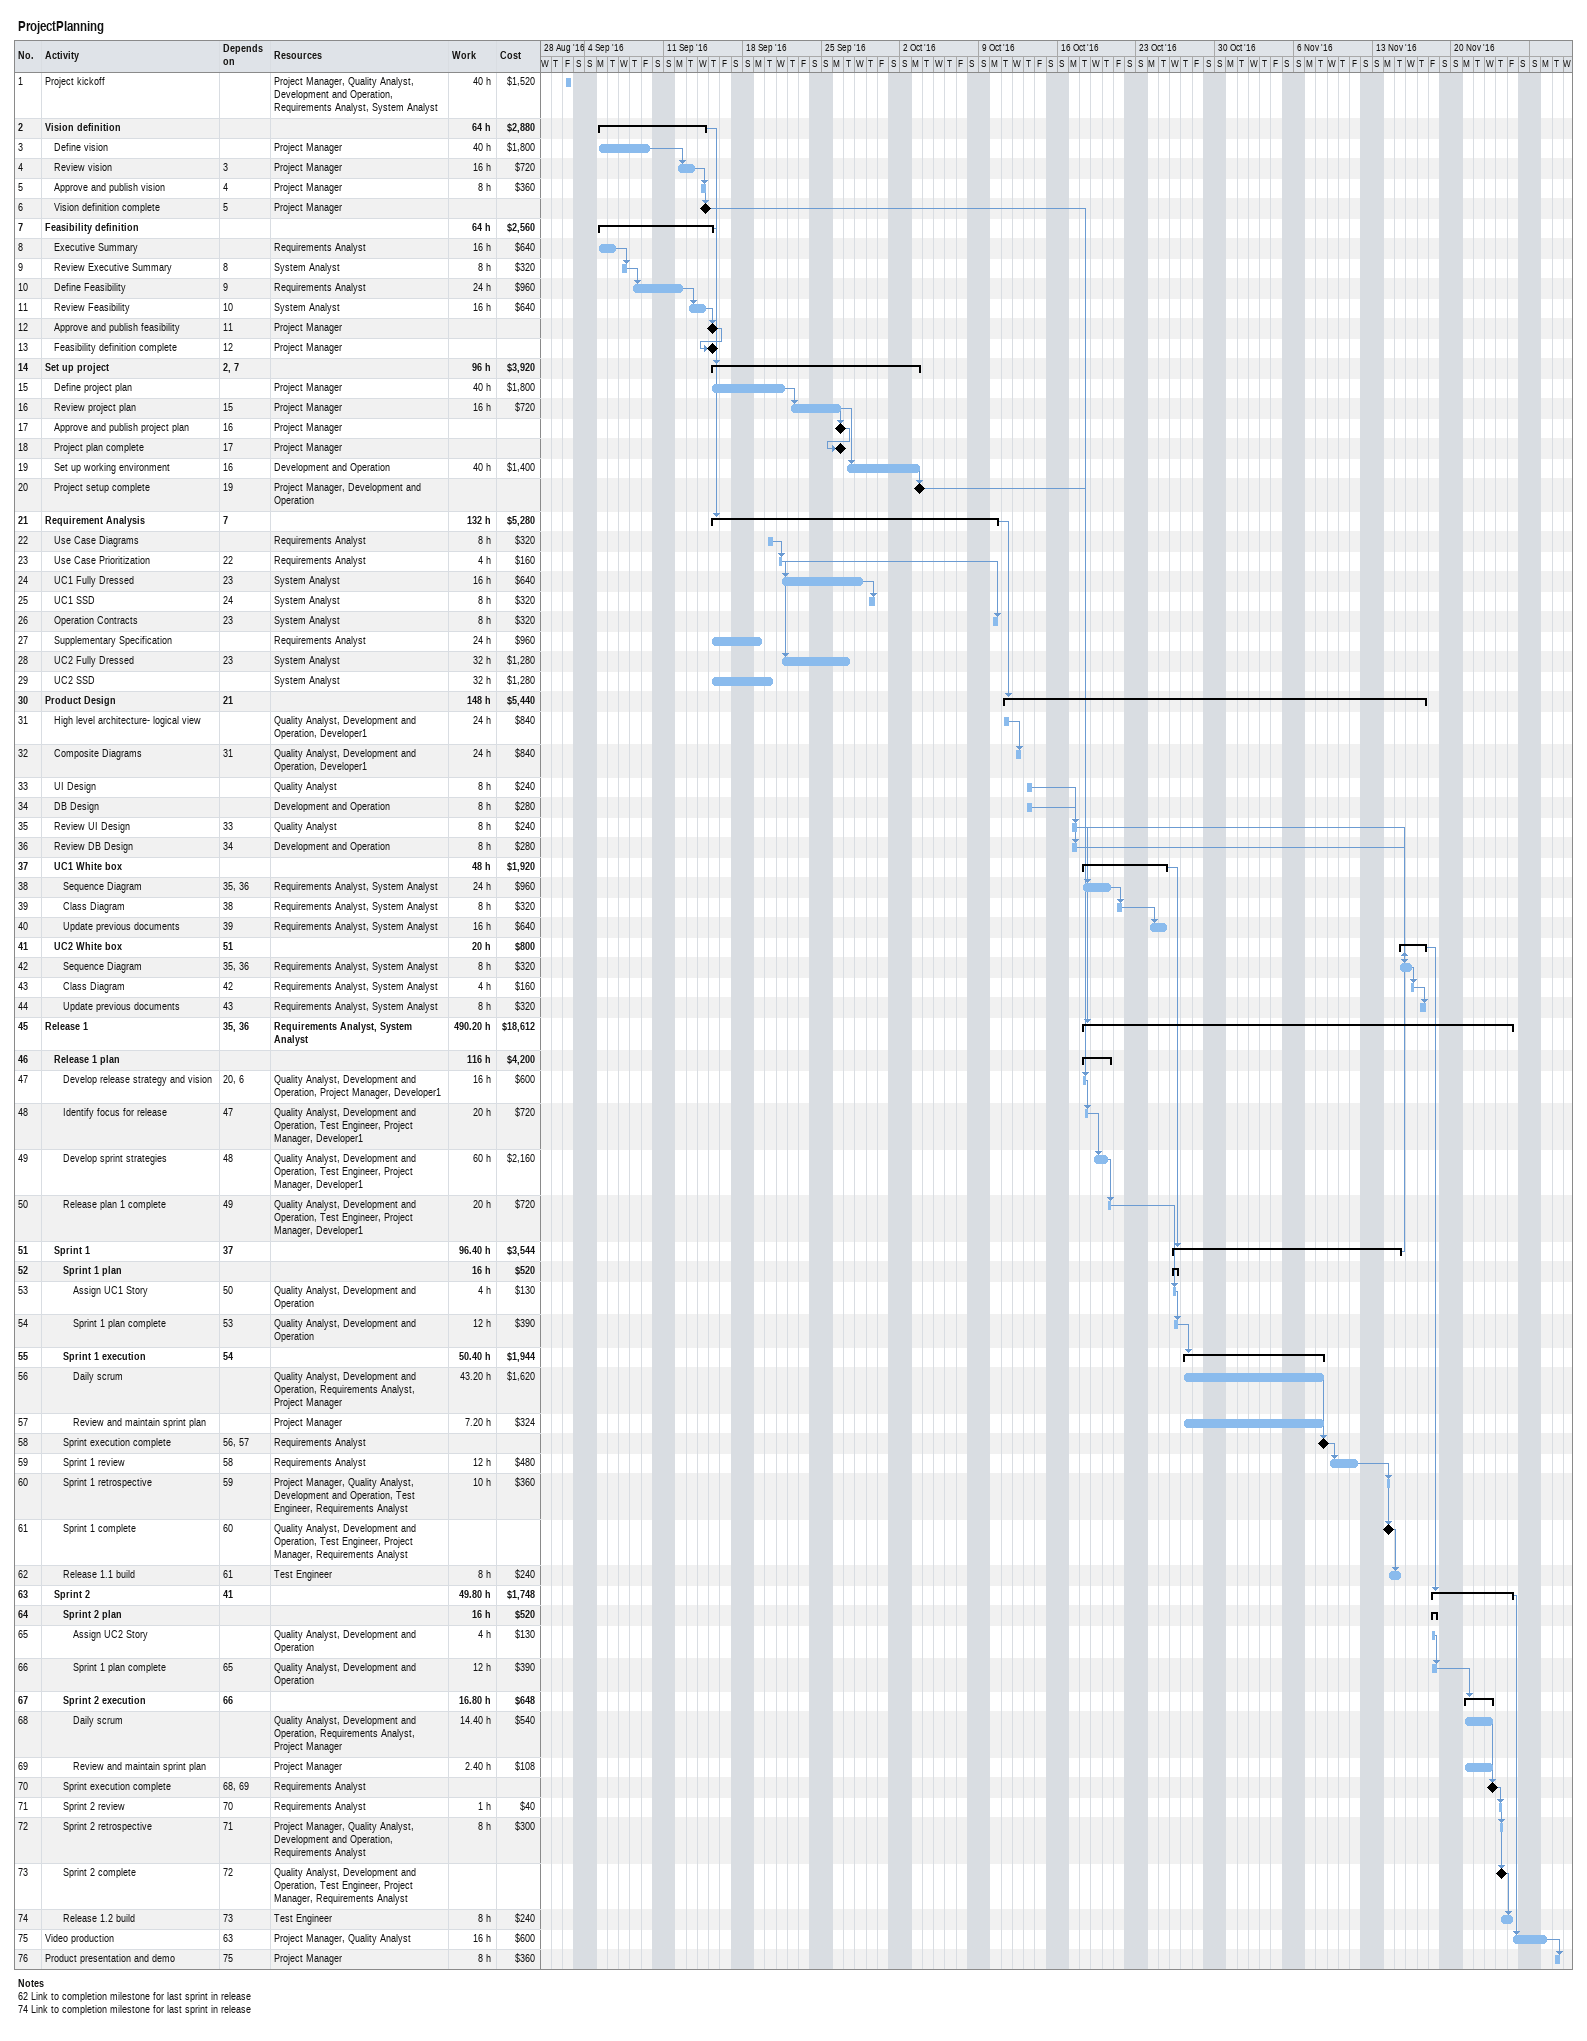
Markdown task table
ProjectPlanning

| ID | Level | Task | Start | Finish | Predecessors | Resources | Work (h) | Cost ($) |
|---|---|---|---|---|---|---|---|---|
| 1 | 1 | Project kickoff | 2016-09-02 | 2016-09-02 |  | Project Manager, Quality Analyst, Development and Operation, Requirements Analyst, System Analyst | 40 | 1520 |
| 2 | 1 | **Vision definition** | 2016-09-05 | 2016-09-14 |  |  | 64 | 2880 |
| 3 | 2 | Define vision | 2016-09-05 | 2016-09-09 |  | Project Manager | 40 | 1800 |
| 4 | 2 | Review vision | 2016-09-12 | 2016-09-13 | 3 | Project Manager | 16 | 720 |
| 5 | 2 | Approve and publish vision | 2016-09-14 | 2016-09-14 | 4 | Project Manager | 8 | 360 |
| 6 | 2 | Vision definition complete (milestone) | 2016-09-14 | 2016-09-14 | 5 | Project Manager |  |  |
| 7 | 1 | **Feasibility definition** | 2016-09-05 | 2016-09-15 |  |  | 64 | 2560 |
| 8 | 2 | Executive Summary | 2016-09-05 | 2016-09-06 |  | Requirements Analyst | 16 | 640 |
| 9 | 2 | Review Executive Summary | 2016-09-07 | 2016-09-07 | 8 | System Analyst | 8 | 320 |
| 10 | 2 | Define Feasibility | 2016-09-08 | 2016-09-12 | 9 | Requirements Analyst | 24 | 960 |
| 11 | 2 | Review Feasibility | 2016-09-13 | 2016-09-14 | 10 | System Analyst | 16 | 640 |
| 12 | 2 | Approve and publish feasibility (milestone) | 2016-09-15 | 2016-09-15 | 11 | Project Manager |  |  |
| 13 | 2 | Feasibility definition complete (milestone) | 2016-09-15 | 2016-09-15 | 12 | Project Manager |  |  |
| 14 | 1 | **Set up project** | 2016-09-15 | 2016-10-03 | 2, 7 |  | 96 | 3920 |
| 15 | 2 | Define project plan | 2016-09-15 | 2016-09-21 |  | Project Manager | 40 | 1800 |
| 16 | 2 | Review project plan | 2016-09-22 | 2016-09-26 | 15 | Project Manager | 16 | 720 |
| 17 | 2 | Approve and publish project plan (milestone) | 2016-09-26 | 2016-09-26 | 16 | Project Manager |  |  |
| 18 | 2 | Project plan complete (milestone) | 2016-09-26 | 2016-09-26 | 17 | Project Manager |  |  |
| 19 | 2 | Set up working environment | 2016-09-27 | 2016-10-03 | 16 | Development and Operation | 40 | 1400 |
| 20 | 2 | Project setup complete (milestone) | 2016-10-03 | 2016-10-03 | 19 | Project Manager, Development and Operation |  |  |
| 21 | 1 | **Requirement Analysis** | 2016-09-15 | 2016-10-10 | 7 |  | 132 | 5280 |
| 22 | 2 | Use Case Diagrams | 2016-09-20 | 2016-09-20 |  | Requirements Analyst | 8 | 320 |
| 23 | 2 | Use Case Prioritization | 2016-09-21 | 2016-09-21 | 22 | Requirements Analyst | 4 | 160 |
| 24 | 2 | UC1 Fully Dressed | 2016-09-21 | 2016-09-28 | 23 | System Analyst | 16 | 640 |
| 25 | 2 | UC1 SSD | 2016-09-29 | 2016-09-29 | 24 | System Analyst | 8 | 320 |
| 26 | 2 | Operation Contracts | 2016-10-10 | 2016-10-10 | 23 | System Analyst | 8 | 320 |
| 27 | 2 | Supplementary Specification | 2016-09-15 | 2016-09-19 |  | Requirements Analyst | 24 | 960 |
| 28 | 2 | UC2 Fully Dressed | 2016-09-21 | 2016-09-27 | 23 | System Analyst | 32 | 1280 |
| 29 | 2 | UC2 SSD | 2016-09-15 | 2016-09-20 |  | System Analyst | 32 | 1280 |
| 30 | 1 | **Product Design** | 2016-10-11 | 2016-11-17 | 21 |  | 148 | 5440 |
| 31 | 2 | High level architecture- logical view | 2016-10-11 | 2016-10-11 |  | Quality Analyst, Development and Operation, Developer1 | 24 | 840 |
| 32 | 2 | Composite Diagrams | 2016-10-12 | 2016-10-12 | 31 | Quality Analyst, Development and Operation, Developer1 | 24 | 840 |
| 33 | 2 | UI Design | 2016-10-13 | 2016-10-13 |  | Quality Analyst | 8 | 240 |
| 34 | 2 | DB Design | 2016-10-13 | 2016-10-13 |  | Development and Operation | 8 | 280 |
| 35 | 2 | Review UI Design | 2016-10-17 | 2016-10-17 | 33 | Quality Analyst | 8 | 240 |
| 36 | 2 | Review DB Design | 2016-10-17 | 2016-10-17 | 34 | Development and Operation | 8 | 280 |
| 37 | 2 | **UC1 White box** | 2016-10-18 | 2016-10-25 |  |  | 48 | 1920 |
| 38 | 3 | Sequence Diagram | 2016-10-18 | 2016-10-20 | 35, 36 | Requirements Analyst, System Analyst | 24 | 960 |
| 39 | 3 | Class Diagram | 2016-10-21 | 2016-10-21 | 38 | Requirements Analyst, System Analyst | 8 | 320 |
| 40 | 3 | Update previous documents | 2016-10-24 | 2016-10-25 | 39 | Requirements Analyst, System Analyst | 16 | 640 |
| 41 | 2 | **UC2 White box** | 2016-11-15 | 2016-11-17 | 51 |  | 20 | 800 |
| 42 | 3 | Sequence Diagram | 2016-11-15 | 2016-11-16 | 35, 36 | Requirements Analyst, System Analyst | 8 | 320 |
| 43 | 3 | Class Diagram | 2016-11-16 | 2016-11-16 | 42 | Requirements Analyst, System Analyst | 4 | 160 |
| 44 | 3 | Update previous documents | 2016-11-17 | 2016-11-17 | 43 | Requirements Analyst, System Analyst | 8 | 320 |
| 45 | 1 | **Release 1** | 2016-10-18 | 2016-11-25 | 35, 36 | Requirements Analyst, System Analyst | 490.20 | 18612 |
| 46 | 2 | **Release 1 plan** | 2016-10-18 | 2016-10-20 |  |  | 116 | 4200 |
| 47 | 3 | Develop release strategy and vision | 2016-10-18 | 2016-10-18 | 20, 6 | Quality Analyst, Development and Operation, Project Manager, Developer1 | 16 | 600 |
| 48 | 3 | Identify focus for release | 2016-10-18 | 2016-10-18 | 47 | Quality Analyst, Development and Operation, Test Engineer, Project Manager, Developer1 | 20 | 720 |
| 49 | 3 | Develop sprint strategies | 2016-10-19 | 2016-10-20 | 48 | Quality Analyst, Development and Operation, Test Engineer, Project Manager, Developer1 | 60 | 2160 |
| 50 | 3 | Release plan 1 complete | 2016-10-20 | 2016-10-20 | 49 | Quality Analyst, Development and Operation, Test Engineer, Project Manager, Developer1 | 20 | 720 |
| 51 | 2 | **Sprint 1** | 2016-10-26 | 2016-11-15 | 37 |  | 96.40 | 3544 |
| 52 | 3 | **Sprint 1 plan** | 2016-10-26 | 2016-10-26 |  |  | 16 | 520 |
| 53 | 4 | Assign UC1 Story | 2016-10-26 | 2016-10-26 | 50 | Quality Analyst, Development and Operation | 4 | 130 |
| 54 | 4 | Sprint 1 plan complete | 2016-10-26 | 2016-10-26 | 53 | Quality Analyst, Development and Operation | 12 | 390 |
| 55 | 3 | **Sprint 1 execution** | 2016-10-27 | 2016-11-08 | 54 |  | 50.40 | 1944 |
| 56 | 4 | Daily scrum | 2016-10-27 | 2016-11-08 |  | Quality Analyst, Development and Operation, Requirements Analyst, Project Manager | 43.20 | 1620 |
| 57 | 4 | Review and maintain sprint plan | 2016-10-27 | 2016-11-08 |  | Project Manager | 7.20 | 324 |
| 58 | 3 | Sprint execution complete (milestone) | 2016-11-08 | 2016-11-08 | 56, 57 | Requirements Analyst |  |  |
| 59 | 3 | Sprint 1 review | 2016-11-09 | 2016-11-11 | 58 | Requirements Analyst | 12 | 480 |
| 60 | 3 | Sprint 1 retrospective | 2016-11-14 | 2016-11-14 | 59 | Project Manager, Quality Analyst, Development and Operation, Test Engineer, Requirements Analyst | 10 | 360 |
| 61 | 3 | Sprint 1 complete (milestone) | 2016-11-14 | 2016-11-14 | 60 | Quality Analyst, Development and Operation, Test Engineer, Project Manager, Requirements Analyst |  |  |
| 62 | 3 | Release 1.1 build | 2016-11-14 | 2016-11-15 | 61 | Test Engineer | 8 | 240 |
| 63 | 2 | **Sprint 2** | 2016-11-18 | 2016-11-25 | 41 |  | 49.80 | 1748 |
| 64 | 3 | **Sprint 2 plan** | 2016-11-18 | 2016-11-18 |  |  | 16 | 520 |
| 65 | 4 | Assign UC2 Story | 2016-11-18 | 2016-11-18 |  | Quality Analyst, Development and Operation | 4 | 130 |
| 66 | 4 | Sprint 1 plan complete | 2016-11-18 | 2016-11-18 | 65 | Quality Analyst, Development and Operation | 12 | 390 |
| 67 | 3 | **Sprint 2 execution** | 2016-11-21 | 2016-11-23 | 66 |  | 16.80 | 648 |
| 68 | 4 | Daily scrum | 2016-11-21 | 2016-11-23 |  | Quality Analyst, Development and Operation, Requirements Analyst, Project Manager | 14.40 | 540 |
| 69 | 4 | Review and maintain sprint plan | 2016-11-21 | 2016-11-23 |  | Project Manager | 2.40 | 108 |
| 70 | 3 | Sprint execution complete (milestone) | 2016-11-23 | 2016-11-23 | 68, 69 | Requirements Analyst |  |  |
| 71 | 3 | Sprint 2 review | 2016-11-24 | 2016-11-24 | 70 | Requirements Analyst | 1 | 40 |
| 72 | 3 | Sprint 2 retrospective | 2016-11-24 | 2016-11-24 | 71 | Project Manager, Quality Analyst, Development and Operation, Requirements Analyst | 8 | 300 |
| 73 | 3 | Sprint 2 complete (milestone) | 2016-11-24 | 2016-11-24 | 72 | Quality Analyst, Development and Operation, Test Engineer, Project Manager, Requirements Analyst |  |  |
| 74 | 3 | Release 1.2 build | 2016-11-24 | 2016-11-25 | 73 | Test Engineer | 8 | 240 |
| 75 | 1 | Video production | 2016-11-25 | 2016-11-28 | 63 | Project Manager, Quality Analyst | 16 | 600 |
| 76 | 1 | Product presentation and demo | 2016-11-29 | 2016-11-29 | 75 | Project Manager | 8 | 360 |

Notes
- 62: Link to completion milestone for last sprint in release
- 74: Link to completion milestone for last sprint in release
